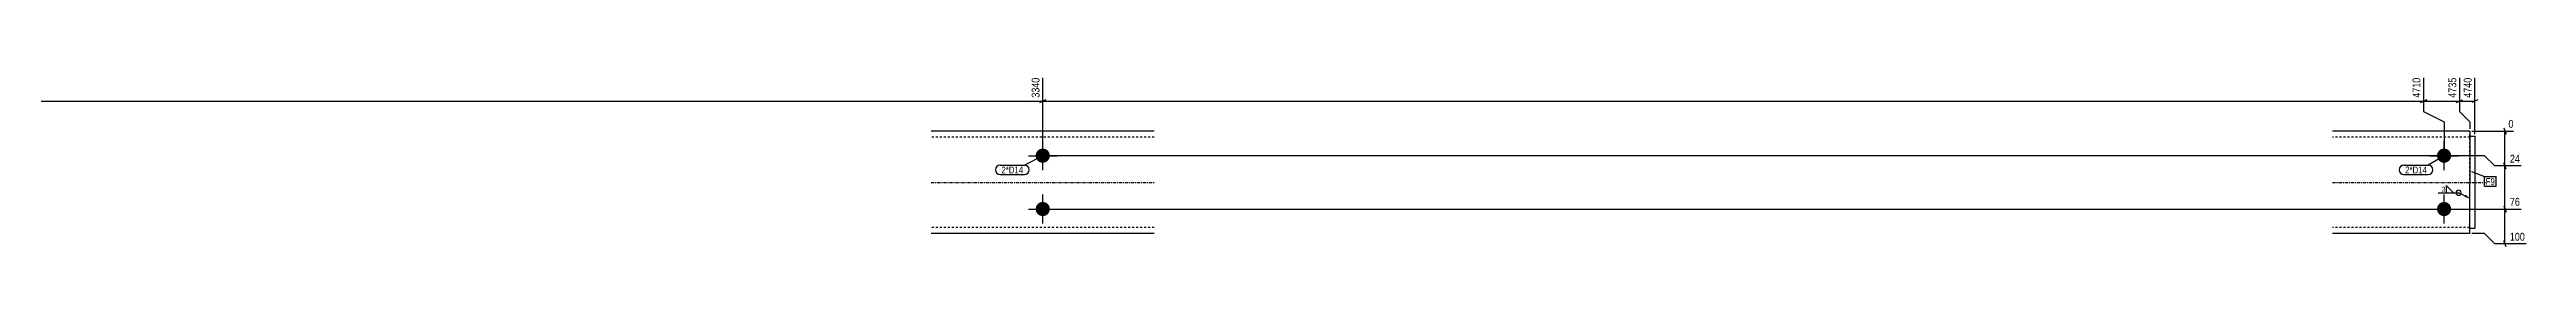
# Model space of a CAD drawing. Header units: millimetres. Extents: x 5 to 25999, y 5 to 648.
# Drawn here: x 2426 to 4848, y 5 to 171 of the extents above; entities that cross this region are included whole.
import ezdxf

# ---------------------------------------------------------------- set-up
doc = ezdxf.new("R2010")
doc.units = ezdxf.units.MM
doc.linetypes.add('DXK_LINE_DOT2', pattern=[3.9198, 1.9599, -1.9599])
doc.linetypes.add('DXK_LINE_DOT3', pattern=[5.9187, 2.979, -0.9799, 0.9799, -0.9799])
for name, color, linetype in [('MÅLSÆTNING', 7, 'Continuous'), ('STÅL', 7, 'Continuous'), ('TEKST', 7, 'Continuous')]:
    doc.layers.add(name, color=color, linetype=linetype)
doc.styles.add('Arial Narrow', font='ARIALN.TTF', dxfattribs={"height": 0.2})

msp = doc.modelspace()

# ---------------------------------------------------------------- hatches: boundary and pattern name
at = {"layer": 'STÅL', "linetype": 'Continuous'}
for points in [[(3397.4, 100.8, -1), (3397.4, 86.8, -1)], [(4767.5, 100.8, -1), (4767.5, 86.8, -1)], [(3397.4, 48.8, -1), (3397.4, 34.8, -1)], [(4767.5, 48.8, -1), (4767.5, 34.8, -1)]]:
    msp.add_hatch(color=96, dxfattribs=at).paths.add_polyline_path(points)
at = {"layer": 'TEKST', "linetype": 'Continuous'}
msp.add_hatch(color=3, dxfattribs=at).paths.add_polyline_path([(4788.6, 55.7), (4792.5, 52.4), (4787.5, 53.5)])

# ---------------------------------------------------------------- linework, layer by layer
at = {"layer": 'MÅLSÆTNING', "color": 7, "linetype": 'Continuous'}
for p, q in [((3397.4, 95.8), (3397.4, 169.8)), ((3397.4, 95.8), (3397.4, 169.8)), ((4747.5, 169.8), (4747.5, 136.9)), ((4782.6, 169.8), (4782.6, 136.9)), ((4797.6, 114.8), (4797.6, 169.8)), ((1332.4, 146.9), (3397.4, 146.9)), ((3400.4, 148.1), (3394.4, 145.7)), ((3394.4, 145.7), (3400.4, 148.1)), ((3397.4, 146.9), (4747.5, 146.9)), ((4744.5, 145.7), (4750.5, 148.1)), ((4779.6, 145.7), (4785.6, 148.1)), ((4800.6, 148.1), (4794.6, 145.7)), ((4747.5, 136.9), (4767.5, 126.9)), ((4767.5, 126.9), (4767.5, 95.8)), ((4767.5, 126.9), (4767.5, 95.8)), ((4782.6, 136.9), (4792.6, 126.9)), ((4792.6, 126.9), (4792.6, 119.8)), ((4792.6, 126.9), (4792.6, 119.8)), ((4794.6, 117.8), (4835.2, 117.8)), ((4825.8, 120.8), (4828.2, 114.8)), ((4827, 83.8), (4827, 117.8)), ((4807, 93.8), (3399.4, 93.8)), ((4807, 93.8), (3399.4, 93.8)), ((4817, 83.8), (4807, 93.8)), ((4817, 83.8), (4807, 93.8)), ((4843, 83.8), (4817, 83.8)), ((4843, 83.8), (4817, 83.8)), ((4828.2, 80.8), (4825.8, 86.8)), ((4828.2, 80.8), (4825.8, 86.8)), ((4827, 41.8), (4827, 83.8)), ((3399.4, 41.8), (4843, 41.8)), ((3399.4, 41.8), (4843, 41.8)), ((4825.8, 44.8), (4828.2, 38.8)), ((4825.8, 44.8), (4828.2, 38.8)), ((4827, 7.8), (4827, 41.8)), ((4807, 17.8), (4794.6, 17.8)), ((4817, 7.8), (4807, 17.8)), ((4847.9, 7.8), (4817, 7.8)), ((4828.2, 4.8), (4825.8, 10.8))]:
    msp.add_line(p, q, dxfattribs=at)
at = {"layer": 'STÅL', "color": 2, "linetype": 'Continuous'}
for p, q in [((3506.4, 117.8), (3288.4, 117.8)), ((4792.6, 117.8), (4658.5, 117.8)), ((4792.6, 105.8), (4792.5, 29.8)), ((4792.6, 117.8), (4792.6, 116.9)), ((4792.6, 116.9), (4792.6, 105.8)), ((4792.6, 112.8), (4797.6, 112.8)), ((4797.6, 112.8), (4797.5, 22.8)), ((4792.5, 29.8), (4792.5, 17.8)), ((3506.4, 17.8), (3288.4, 17.8)), ((4792.5, 17.8), (4658.5, 17.8)), ((4797.5, 22.8), (4792.5, 22.8))]:
    msp.add_line(p, q, dxfattribs=at)
at = {"layer": 'STÅL', "color": 7, "linetype": 'DXK_LINE_DOT2'}
for p, q in [((3506.4, 111.8), (3288.4, 111.8)), ((4792.6, 111.8), (4658.5, 111.8)), ((4792.5, 22.8), (4792.6, 112.8)), ((4792.6, 112.8), (4792.6, 114.3)), ((3506.4, 23.8), (3288.4, 23.8)), ((4792.5, 23.8), (4658.5, 23.8))]:
    msp.add_line(p, q, dxfattribs=at)
at = {"layer": 'STÅL', "color": 96, "linetype": 'Continuous'}
for p, q in [((3397.4, 79.8), (3397.4, 107.8)), ((4767.5, 79.8), (4767.5, 107.8)), ((3383.4, 93.8), (3411.4, 93.8)), ((4753.5, 93.8), (4781.5, 93.8)), ((3397.4, 27.8), (3397.4, 55.8)), ((4767.5, 27.8), (4767.5, 55.8)), ((3383.4, 41.8), (3411.4, 41.8)), ((4753.5, 41.8), (4781.5, 41.8))]:
    msp.add_line(p, q, dxfattribs=at)
at = {"layer": 'STÅL', "color": 7, "linetype": 'DXK_LINE_DOT3'}
for p, q in [((3288.4, 67.8), (3506.4, 67.8)), ((4658.5, 67.8), (4812.5, 67.8))]:
    msp.add_line(p, q, dxfattribs=at)
at = {"layer": 'TEKST', "color": 3, "linetype": 'Continuous'}
msp.add_line((4792.5, 52.4), (4781.7, 57.7), dxfattribs=at)
msp.add_arc((4781.7, 57.7), 2.5, 270, 90, dxfattribs=at)

# ---------------------------------------------------------------- next in the draw order: wipeouts: each hides what was drawn before it
at = {"color": 0, "linetype": 'Continuous'}
for points in [[(3395.8, 171.4), (3384.6, 171.4), (3384.6, 148.7), (3395.8, 148.7)], [(4745.9, 171.4), (4734.7, 171.4), (4734.7, 148.7), (4745.9, 148.7)], [(4836.8, 119.4), (4836.8, 130.6), (4828.8, 130.6), (4828.8, 119.4)], [(4843.2, 85.4), (4843.2, 96.6), (4830.2, 96.6), (4830.2, 85.4)], [(4843.2, 43.4), (4843.2, 54.6), (4830.2, 54.6), (4830.2, 43.4)], [(4848, 9.4), (4848, 20.6), (4830.2, 20.6), (4830.2, 9.4)]]:
    msp.add_wipeout(points, dxfattribs=at).dxf.layer = 'MÅLSÆTNING'
at = {"color": 0}
for points in [[(3378.3, 76.5), (3378.3, 83.5), (3357, 83.5), (3357, 76.5)], [(4750.7, 76.5), (4750.7, 83.5), (4729.4, 83.5), (4729.4, 76.5)], [(4768.6, 58.3), (4768.6, 64.1), (4764.7, 64.1), (4764.7, 58.3)], [(4817.1, 65.2), (4817.1, 72.2), (4808.2, 72.2), (4808.2, 65.2)]]:
    msp.add_wipeout(points, dxfattribs=at).dxf.layer = 'TEKST'

# ---------------------------------------------------------------- next in the draw order: linework, layer by layer
at = {"layer": 'MÅLSÆTNING', "color": 7, "linetype": 'Continuous'}
for p, q in [((4747.5, 169.8), (4747.5, 136.9)), ((4750.5, 148.1), (4744.5, 145.7)), ((4747.5, 146.9), (4782.6, 146.9)), ((4747.5, 136.9), (4767.5, 126.9))]:
    msp.add_line(p, q, dxfattribs=at)
at = {"layer": 'TEKST', "color": 3, "linetype": 'Continuous'}
for p, q in [((4761.6, 57.7), (4781.7, 57.7)), ((4776.8, 57.7), (4769.6, 64.8)), ((4769.6, 64.8), (4769.6, 57.7)), ((4769.6, 57.7), (4776.8, 57.7))]:
    msp.add_line(p, q, dxfattribs=at)
msp.add_arc((4781.7, 57.7), 2.5, 90, 270, dxfattribs=at)

# ---------------------------------------------------------------- next in the draw order: texts
at = {"layer": 'MÅLSÆTNING', "color": 3, "linetype": 'Continuous', "style": 'Arial Narrow'}
for s, p in [('3340', (3394.2, 150.3)), ('4710', (4744.3, 150.3))]:
    msp.add_text(s, height=7.64, rotation=90.0002, dxfattribs=at).set_placement(p)
for s, p in [('0', (4830.4, 121)), ('24', (4831.8, 87)), ('76', (4831.8, 45)), ('100', (4831.8, 11))]:
    msp.add_text(s, height=7.64, dxfattribs=at).set_placement(p)
at = {"layer": 'TEKST', "color": 3, "style": 'Arial Narrow'}
msp.add_text('3', height=4.77, dxfattribs=at).set_placement((4765.1, 58.7))

# ---------------------------------------------------------------- next in the draw order: wipeouts: each hides what was drawn before it
at = {"color": 0}
for points in [[(3378.3, 76.5), (3378.3, 83.5), (3357, 83.5), (3357, 76.5)], [(4750.7, 76.5), (4750.7, 83.5), (4729.4, 83.5), (4729.4, 76.5)], [(4817.1, 65.2), (4817.1, 72.2), (4808.2, 72.2), (4808.2, 65.2)]]:
    msp.add_wipeout(points, dxfattribs=at).dxf.layer = 'TEKST'

# ---------------------------------------------------------------- next in the draw order: linework, layer by layer
at = {"layer": 'TEKST', "color": 7, "linetype": 'Continuous'}
for p, q in [((3355.8, 84.7), (3379.5, 84.7)), ((3355.8, 75.3), (3379.5, 75.3)), ((3397.4, 93.8), (3379.5, 84.7)), ((4728.2, 84.7), (4751.9, 84.7)), ((4728.2, 75.3), (4751.9, 75.3)), ((4767.5, 93.8), (4751.9, 84.7)), ((4794.3, 78.5), (4807, 73.4)), ((4807, 73.4), (4818.3, 73.4)), ((4807, 64), (4807, 73.4)), ((4818.3, 64), (4818.3, 73.4)), ((4807, 64), (4818.3, 64))]:
    msp.add_line(p, q, dxfattribs=at)
for centre, start, end in [((3355.8, 80), 90, 270), ((3379.5, 80), 270, 90), ((4728.2, 80), 90, 270), ((4751.9, 80), 270, 90)]:
    msp.add_arc(centre, 4.7, start, end, dxfattribs=at)

# ---------------------------------------------------------------- next in the draw order: texts
at = {"layer": 'TEKST', "color": 3, "style": 'Arial Narrow'}
for s, p in [('2*D14', (3357, 76.5)), ('2*D14', (4729.4, 76.5)), ('F9', (4808.2, 65.2))]:
    msp.add_text(s, height=6.68, dxfattribs=at).set_placement(p)

# ---------------------------------------------------------------- next in the draw order: wipeouts: each hides what was drawn before it
at = {"color": 0, "linetype": 'Continuous'}
msp.add_wipeout([(4781, 171.4), (4769.8, 171.4), (4769.8, 148.7), (4781, 148.7)], dxfattribs=at).dxf.layer = 'MÅLSÆTNING'

# ---------------------------------------------------------------- next in the draw order: linework, layer by layer
at = {"layer": 'MÅLSÆTNING', "color": 7, "linetype": 'Continuous'}
for p, q in [((4782.6, 169.8), (4782.6, 136.9)), ((4779.6, 145.7), (4785.6, 148.1)), ((4782.6, 146.9), (4797.6, 146.9)), ((4782.6, 136.9), (4792.6, 126.9))]:
    msp.add_line(p, q, dxfattribs=at)

# ---------------------------------------------------------------- next in the draw order: texts
at = {"layer": 'MÅLSÆTNING', "color": 3, "linetype": 'Continuous', "style": 'Arial Narrow'}
msp.add_text('4735', height=7.64, rotation=90.0002, dxfattribs=at).set_placement((4779.4, 150.3))

# ---------------------------------------------------------------- next in the draw order: wipeouts: each hides what was drawn before it
at = {"color": 0, "linetype": 'Continuous'}
msp.add_wipeout([(4796, 171.4), (4784.8, 171.4), (4784.8, 148.7), (4796, 148.7)], dxfattribs=at).dxf.layer = 'MÅLSÆTNING'

# ---------------------------------------------------------------- next in the draw order: texts
at = {"layer": 'MÅLSÆTNING', "color": 3, "linetype": 'Continuous', "style": 'Arial Narrow'}
msp.add_text('4740', height=7.64, rotation=90.0002, dxfattribs=at).set_placement((4794.4, 150.3))

doc.saveas('drawing.dxf')
